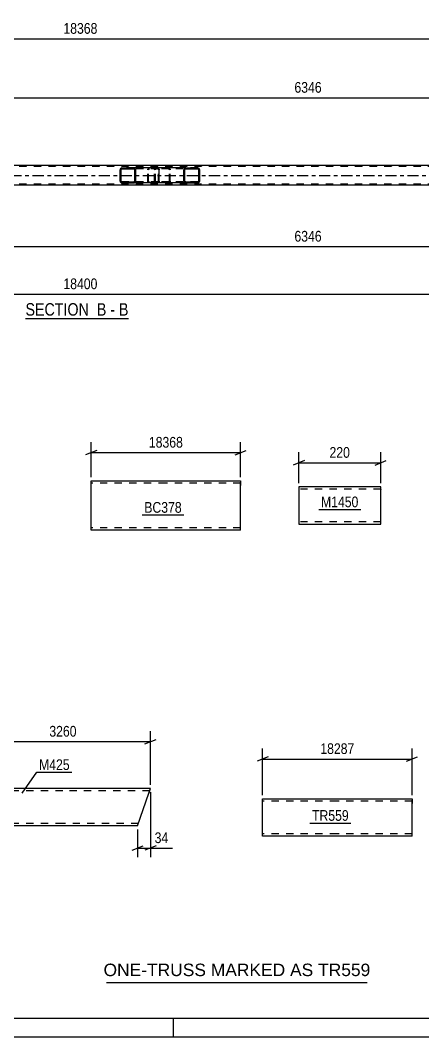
# Model space of a CAD drawing. Header units: millimetres. Extents: x 0 to 841, y 0 to 594.
# Drawn here: x 379.9 to 487.9, y 0 to 272.7 of the extents above; entities that cross this region are included whole.
import ezdxf

# ---------------------------------------------------------------- set-up
doc = ezdxf.new("R2010")
doc.units = ezdxf.units.MM
doc.linetypes.add('DXK_LINE_DOT2', pattern=[3.9198, 1.9599, -1.9599])
doc.linetypes.add('DXK_LINE_DOT3', pattern=[5.9187, 2.979, -0.9799, 0.9799, -0.9799])
doc.styles.add('Arial', font='ARIAL.TTF', dxfattribs={"height": 0.2})
doc.styles.add('Arial Narrow', font='ARIALN.TTF', dxfattribs={"height": 0.2})

# ---------------------------------------------------------------- blocks, each defined once
blk = doc.blocks.new('Unknown-122573578-1135 - 10973')
at = {"color": 5, "linetype": 'Continuous'}
for p, q in [((5, 5), (836, 5)), ((421, 0), (421, 5)), ((0, 0), (841, 0))]:
    blk.add_line(p, q, dxfattribs=at)
blk = doc.blocks.new('Unknown-122573578-12 - 4939')
at = {"color": 6, "linetype": 'Continuous'}
blk.add_line((381.29, 192.72), (408.93, 192.72), dxfattribs=at)
at = {"color": 0, "linetype": 'Continuous'}
blk.add_wipeout([(399.4, 193.47), (399.4, 196.97), (381.29, 196.97), (381.29, 193.47)], dxfattribs=at)
at = {"color": 7, "linetype": 'Continuous', "style": 'Arial Narrow'}
blk.add_text('SECTION ', height=3.34, dxfattribs=at).set_placement((381.29, 193.47))
at = {"color": 0, "linetype": 'Continuous'}
blk.add_wipeout([(403, 193.47), (403, 196.97), (400.45, 196.97), (400.45, 193.47)], dxfattribs=at)
blk.add_wipeout([(405.33, 193.47), (405.33, 196.97), (404.05, 196.97), (404.05, 193.47)], dxfattribs=at)
at = {"color": 7, "linetype": 'Continuous', "style": 'Arial Narrow'}
blk.add_text('B', height=3.34, dxfattribs=at).set_placement((400.45, 193.47))
at = {"color": 0, "linetype": 'Continuous'}
blk.add_wipeout([(408.93, 193.47), (408.93, 196.97), (406.38, 196.97), (406.38, 193.47)], dxfattribs=at)
at = {"color": 7, "linetype": 'Continuous', "style": 'Arial Narrow'}
for s, p in [('B', (406.38, 193.47)), ('-', (404.05, 193.47))]:
    blk.add_text(s, height=3.34, dxfattribs=at).set_placement(p)
blk = doc.blocks.new('Part-122573578-6788 - 6782')
at = {"color": 2, "linetype": 'Continuous'}
for p, q in [((371.29, 66.58), (370.88, 65.38)), ((391.29, 66.58), (371.29, 66.58)), ((414.83, 66.58), (391.39, 66.58)), ((414.8, 66.49), (414.42, 65.38)), ((414.8, 66.49), (414.83, 66.58)), ((370.88, 65.38), (367.85, 56.58)), ((411.39, 56.58), (414.42, 65.38)), ((391.29, 56.58), (367.85, 56.58)), ((411.39, 56.58), (391.39, 56.58))]:
    blk.add_line(p, q, dxfattribs=at)
at = {"color": 7, "linetype": 'DXK_LINE_DOT2'}
for p, q in [((391.29, 65.98), (371.08, 65.98)), ((414.63, 65.98), (391.39, 65.98)), ((414.42, 65.38), (414.71, 66.23)), ((391.29, 57.18), (368.06, 57.18)), ((411.6, 57.18), (391.39, 57.18))]:
    blk.add_line(p, q, dxfattribs=at)
blk = doc.blocks.new('Part-122573578-4946 - 4939')
at = {"linetype": 'Continuous'}
h = blk.add_hatch(dxfattribs=at)
h.set_pattern_fill('', scale=0.7, style=0, pattern_type=0)
h.set_pattern_definition([(45, (428.0322, 232.8012), (-1.57154, 1.57154), [])])
h.paths.add_polyline_path([(428.07, 232.62), (428.03, 232.8), (427.92, 232.96), (427.76, 233.06), (427.56, 233.1), (424.35, 233.1), (424.15, 233.06), (423.99, 232.96), (423.88, 232.8), (423.84, 232.62), (423.84, 229.58), (423.88, 229.39), (423.99, 229.24), (424.15, 229.13), (424.35, 229.1), (427.56, 229.1), (427.76, 229.13), (427.92, 229.24), (428.03, 229.39), (428.07, 229.58)])
h.paths.add_polyline_path([(427.8, 229.49), (427.74, 229.41), (427.66, 229.36), (427.56, 229.34), (424.35, 229.34), (424.25, 229.36), (424.17, 229.41), (424.11, 229.49), (424.09, 229.58), (424.09, 232.62), (424.11, 232.71), (424.17, 232.79), (424.25, 232.84), (424.35, 232.86), (427.56, 232.86), (427.66, 232.84), (427.74, 232.79), (427.8, 232.71), (427.82, 232.62), (427.82, 229.58)])
at = {"color": 7, "linetype": 'DXK_LINE_DOT2'}
for p, q in [((415.94, 232.62), (415.98, 232.8)), ((415.94, 229.58), (415.94, 232.62)), ((416.22, 232.71), (416.2, 232.62)), ((416.2, 229.58), (416.2, 232.62)), ((416.27, 232.79), (416.22, 232.71)), ((416.26, 233.06), (416.45, 233.1)), ((416.35, 232.84), (416.27, 232.79)), ((416.45, 232.86), (416.35, 232.84)), ((416.9, 233.1), (416.45, 233.1)), ((427.56, 232.86), (416.45, 232.86)), ((419.67, 233.1), (419.86, 233.06)), ((419.76, 232.84), (419.67, 232.86)), ((419.85, 232.79), (419.76, 232.84)), ((419.9, 232.71), (419.85, 232.79)), ((419.92, 232.62), (419.9, 232.71)), ((419.92, 229.58), (419.92, 232.62)), ((420.13, 232.8), (420.17, 232.62)), ((420.17, 229.58), (420.17, 232.62)), ((427.56, 233.1), (424.35, 233.1)), ((415.98, 229.39), (415.94, 229.58)), ((416.2, 229.58), (416.22, 229.49)), ((416.22, 229.49), (416.27, 229.41)), ((416.45, 229.1), (416.26, 229.13)), ((416.27, 229.41), (416.35, 229.36)), ((416.35, 229.36), (416.45, 229.34)), ((427.56, 229.34), (416.45, 229.34)), ((416.9, 229.1), (416.45, 229.1)), ((419.67, 229.34), (419.76, 229.36)), ((419.86, 229.13), (419.67, 229.1)), ((419.76, 229.36), (419.85, 229.41)), ((419.85, 229.41), (419.9, 229.49)), ((419.9, 229.49), (419.92, 229.58)), ((420.17, 229.58), (420.13, 229.39)), ((427.56, 229.1), (424.35, 229.1))]:
    blk.add_line(p, q, dxfattribs=at)
at = {"color": 2, "linetype": 'Continuous'}
for p, q in [((424.35, 233.1), (416.9, 233.1)), ((423.88, 232.8), (423.84, 232.62)), ((423.84, 229.58), (423.84, 232.62)), ((424.09, 232.62), (424.11, 232.71)), ((424.09, 229.58), (424.09, 232.62)), ((424.11, 232.71), (424.17, 232.79)), ((424.35, 233.1), (424.15, 233.06)), ((424.17, 232.79), (424.25, 232.84)), ((424.25, 232.84), (424.35, 232.86)), ((424.35, 233.1), (427.56, 233.1)), ((424.35, 232.86), (427.56, 232.86)), ((427.76, 233.06), (427.56, 233.1)), ((427.56, 232.86), (427.66, 232.84)), ((427.66, 232.84), (427.74, 232.79)), ((427.74, 232.79), (427.8, 232.71)), ((427.8, 232.71), (427.82, 232.62)), ((427.82, 229.58), (427.82, 232.62)), ((428.07, 232.62), (428.03, 232.8)), ((428.07, 229.58), (428.07, 232.62)), ((424.35, 229.1), (416.9, 229.1)), ((423.84, 229.58), (423.88, 229.39)), ((424.11, 229.49), (424.09, 229.58)), ((424.17, 229.41), (424.11, 229.49)), ((424.15, 229.13), (424.35, 229.1)), ((424.25, 229.36), (424.17, 229.41)), ((424.35, 229.34), (424.25, 229.36)), ((424.35, 229.34), (427.56, 229.34)), ((424.35, 229.1), (427.56, 229.1)), ((427.66, 229.36), (427.56, 229.34)), ((427.56, 229.1), (427.76, 229.13)), ((427.74, 229.41), (427.66, 229.36)), ((427.8, 229.49), (427.74, 229.41)), ((427.82, 229.58), (427.8, 229.49)), ((428.03, 229.39), (428.07, 229.58))]:
    blk.add_line(p, q, dxfattribs=at)
at = {"color": 7, "linetype": 'DXK_LINE_DOT2'}
for centre, start, end in [((416.43, 232.6), 110.9282, 155.8647), ((419.68, 232.6), 24.1353, 69.0718), ((416.43, 229.6), 204.1353, 249.0718), ((419.68, 229.6), 290.9282, 335.8647)]:
    blk.add_arc(centre, 0.495, start, end, dxfattribs=at)
at = {"color": 2, "linetype": 'Continuous'}
for centre, start, end in [((424.33, 232.6), 110.9282, 155.8647), ((427.58, 232.6), 24.1353, 69.0718), ((424.33, 229.6), 204.1353, 249.0718), ((427.58, 229.6), 290.9282, 335.8647)]:
    blk.add_arc(centre, 0.495, start, end, dxfattribs=at)
blk = doc.blocks.new('Part-122573578-5116 - 4939')
at = {"color": 7, "linetype": 'DXK_LINE_DOT2'}
for p, q in [((722.57, 233.5), (69.51, 233.5)), ((160.22, 233.74), (722.57, 233.74)), ((722.57, 228.7), (69.51, 228.7))]:
    blk.add_line(p, q, dxfattribs=at)
at = {"color": 2, "linetype": 'Continuous'}
for p, q in [((583.26, 233.74), (335.44, 233.74)), ((583.26, 228.46), (335.44, 228.46))]:
    blk.add_line(p, q, dxfattribs=at)
at = {"color": 7, "linetype": 'DXK_LINE_DOT3'}
blk.add_line((69.51, 231.1), (722.57, 231.1), dxfattribs=at)
blk = doc.blocks.new('Part-122573578-5118 - 4939')
at = {"linetype": 'Continuous'}
h = blk.add_hatch(dxfattribs=at)
h.set_pattern_fill('', scale=0.7, style=0, pattern_type=0)
h.set_pattern_definition([(45, (410.8532, 232.8012), (-1.57154, 1.57154), [])])
h.paths.add_polyline_path([(410.89, 232.62), (410.85, 232.8), (410.74, 232.96), (410.58, 233.06), (410.39, 233.1), (407.19, 233.1), (407, 233.06), (406.84, 232.96), (406.73, 232.8), (406.69, 232.62), (406.69, 229.58), (406.73, 229.39), (406.84, 229.24), (407, 229.13), (407.19, 229.1), (410.39, 229.1), (410.58, 229.13), (410.74, 229.24), (410.85, 229.39), (410.89, 229.58)])
h.paths.add_polyline_path([(410.62, 229.49), (410.57, 229.41), (410.48, 229.36), (410.39, 229.34), (407.19, 229.34), (407.1, 229.36), (407.01, 229.41), (406.96, 229.49), (406.94, 229.58), (406.94, 232.62), (406.96, 232.71), (407.01, 232.79), (407.1, 232.84), (407.19, 232.86), (410.39, 232.86), (410.48, 232.84), (410.57, 232.79), (410.62, 232.71), (410.64, 232.62), (410.64, 229.58)])
at = {"color": 2, "linetype": 'Continuous'}
for p, q in [((406.73, 232.8), (406.69, 232.62)), ((406.69, 229.58), (406.69, 232.62)), ((406.94, 232.62), (406.96, 232.71)), ((406.94, 229.58), (406.94, 232.62)), ((406.96, 232.71), (407.01, 232.79)), ((407.19, 233.1), (407, 233.06)), ((407.01, 232.79), (407.1, 232.84)), ((407.1, 232.84), (407.19, 232.86)), ((407.19, 233.1), (410.39, 233.1)), ((407.19, 232.86), (410.39, 232.86)), ((416.9, 233.1), (410.39, 233.1)), ((410.58, 233.06), (410.39, 233.1)), ((410.39, 232.86), (410.48, 232.84)), ((410.48, 232.84), (410.57, 232.79)), ((410.57, 232.79), (410.62, 232.71)), ((410.62, 232.71), (410.64, 232.62)), ((410.64, 229.58), (410.64, 232.62)), ((410.89, 232.62), (410.85, 232.8)), ((410.89, 229.58), (410.89, 232.62)), ((416.9, 233.1), (417, 233.06)), ((417, 233.06), (417.08, 232.96)), ((417.08, 232.96), (417.14, 232.8)), ((417.14, 232.8), (417.16, 232.62)), ((417.16, 229.58), (417.16, 232.62)), ((406.69, 229.58), (406.73, 229.39)), ((406.96, 229.49), (406.94, 229.58)), ((407.01, 229.41), (406.96, 229.49)), ((407, 229.13), (407.19, 229.1)), ((407.1, 229.36), (407.01, 229.41)), ((407.19, 229.34), (407.1, 229.36)), ((407.19, 229.34), (410.39, 229.34)), ((407.19, 229.1), (410.39, 229.1)), ((410.48, 229.36), (410.39, 229.34)), ((410.39, 229.1), (410.58, 229.13)), ((416.9, 229.1), (410.39, 229.1)), ((410.57, 229.41), (410.48, 229.36)), ((410.62, 229.49), (410.57, 229.41)), ((410.64, 229.58), (410.62, 229.49)), ((410.85, 229.39), (410.89, 229.58)), ((417, 229.13), (416.9, 229.1)), ((417.08, 229.24), (417, 229.13)), ((417.14, 229.39), (417.08, 229.24)), ((417.16, 229.58), (417.14, 229.39))]:
    blk.add_line(p, q, dxfattribs=at)
at = {"color": 7, "linetype": 'DXK_LINE_DOT2'}
for p, q in [((410.39, 233.1), (407.19, 233.1)), ((416.9, 232.86), (407.19, 232.86)), ((414.1, 232.62), (414.14, 232.8)), ((414.1, 229.58), (414.1, 232.62)), ((414.37, 232.71), (414.35, 232.62)), ((414.35, 229.58), (414.35, 232.62)), ((414.43, 232.79), (414.37, 232.71)), ((414.41, 233.06), (414.6, 233.1)), ((414.51, 232.84), (414.43, 232.79)), ((414.6, 232.86), (414.51, 232.84)), ((415.94, 232.86), (415.94, 233.1)), ((416.95, 232.84), (416.9, 232.86)), ((416.99, 232.79), (416.95, 232.84)), ((417.02, 232.71), (416.99, 232.79)), ((417.03, 232.62), (417.02, 232.71)), ((417.03, 229.58), (417.03, 232.62)), ((416.9, 229.34), (407.19, 229.34)), ((410.39, 229.1), (407.19, 229.1)), ((414.14, 229.39), (414.1, 229.58)), ((414.35, 229.58), (414.37, 229.49)), ((414.37, 229.49), (414.43, 229.41)), ((414.6, 229.1), (414.41, 229.13)), ((414.43, 229.41), (414.51, 229.36)), ((414.51, 229.36), (414.6, 229.34)), ((415.94, 229.1), (415.94, 229.34)), ((416.9, 229.34), (416.95, 229.36)), ((416.95, 229.36), (416.99, 229.41)), ((416.99, 229.41), (417.02, 229.49)), ((417.02, 229.49), (417.03, 229.58))]:
    blk.add_line(p, q, dxfattribs=at)
at = {"color": 2, "linetype": 'Continuous'}
for centre, start, end in [((407.18, 232.6), 111.1034, 156.0535), ((410.4, 232.6), 23.9465, 68.8966), ((407.18, 229.59), 203.9465, 248.8966), ((410.4, 229.59), 291.1034, 336.0535)]:
    blk.add_arc(centre, 0.493, start, end, dxfattribs=at)
at = {"color": 7, "linetype": 'DXK_LINE_DOT2'}
for centre, start, end in [((414.59, 232.6), 111.1034, 156.0535), ((414.59, 229.59), 203.9465, 248.8966)]:
    blk.add_arc(centre, 0.493, start, end, dxfattribs=at)
blk = doc.blocks.new('Part-122573578-6242 - 6238')
at = {"color": 2, "linetype": 'Continuous'}
for p, q in [((398.94, 136.01), (398.94, 149.12)), ((398.94, 149.12), (418.94, 149.12)), ((419.04, 149.12), (439.04, 149.12)), ((439.04, 149.12), (439.04, 149.03)), ((439.04, 149.03), (439.04, 147.92)), ((439.04, 135.92), (439.04, 147.92)), ((398.94, 135.92), (398.94, 136.01)), ((418.94, 135.92), (398.94, 135.92)), ((439.04, 135.92), (419.04, 135.92))]:
    blk.add_line(p, q, dxfattribs=at)
at = {"color": 7, "linetype": 'DXK_LINE_DOT2'}
for p, q in [((418.94, 148.52), (398.94, 148.52)), ((439.04, 148.52), (419.04, 148.52)), ((439.04, 147.92), (439.04, 148.77)), ((398.94, 136.52), (398.94, 136.56)), ((418.94, 136.52), (398.94, 136.52)), ((439.04, 136.52), (419.04, 136.52)), ((439.04, 136.52), (439.04, 136.56)), ((398.94, 135.92), (398.94, 135.92))]:
    blk.add_line(p, q, dxfattribs=at)
blk = doc.blocks.new('Part-122573578-2211 - 2207')
at = {"color": 2, "linetype": 'Continuous'}
for p, q in [((444.96, 53.89), (444.96, 63.8)), ((444.96, 63.8), (464.96, 63.8)), ((465.06, 63.8), (485.06, 63.8)), ((485.06, 63.8), (485.06, 63.71)), ((485.06, 63.71), (485.06, 62.6)), ((485.06, 53.8), (485.06, 62.6)), ((444.96, 53.8), (444.96, 53.89)), ((464.96, 53.8), (444.96, 53.8)), ((485.06, 53.8), (465.06, 53.8))]:
    blk.add_line(p, q, dxfattribs=at)
at = {"color": 7, "linetype": 'DXK_LINE_DOT2'}
for p, q in [((464.96, 63.2), (444.96, 63.2)), ((485.06, 63.2), (465.06, 63.2)), ((485.06, 62.6), (485.06, 63.45)), ((444.96, 54.4), (444.96, 54.45)), ((464.96, 54.4), (444.96, 54.4)), ((444.96, 53.8), (444.96, 53.8)), ((485.06, 54.4), (465.06, 54.4)), ((485.06, 54.4), (485.06, 54.45))]:
    blk.add_line(p, q, dxfattribs=at)
blk = doc.blocks.new('Part-122573578-6497 - 6493')
at = {"color": 2, "linetype": 'Continuous'}
for p, q in [((454.65, 147.52), (454.65, 137.61)), ((476.64, 147.52), (454.65, 147.52)), ((476.64, 138.72), (476.64, 147.52)), ((454.65, 137.61), (454.65, 137.52)), ((454.65, 137.52), (476.64, 137.52)), ((476.64, 137.52), (476.64, 138.72))]:
    blk.add_line(p, q, dxfattribs=at)
at = {"color": 7, "linetype": 'DXK_LINE_DOT2'}
for p, q in [((476.64, 146.92), (454.65, 146.92)), ((476.64, 146.87), (476.64, 146.92)), ((476.64, 146.92), (476.64, 146.87)), ((476.64, 146.78), (476.64, 146.87)), ((476.64, 146.87), (476.64, 146.78)), ((454.65, 138.12), (454.65, 138.16)), ((476.64, 138.12), (454.65, 138.12)), ((476.64, 138.16), (476.64, 138.49)), ((476.64, 138.12), (476.64, 138.16))]:
    blk.add_line(p, q, dxfattribs=at)
blk = doc.blocks.new('StraightDimension-122573578-6804 - 6782')
at = {"color": 7, "linetype": 'Continuous'}
for p, q in [((414.83, 65.58), (414.83, 48.2)), ((411.39, 55.58), (411.39, 48.2)), ((409.89, 50), (412.89, 51.2)), ((411.39, 50.6), (414.83, 50.6)), ((416.33, 51.2), (413.33, 50))]:
    blk.add_line(p, q, dxfattribs=at)
at = {"color": 0}
blk.add_wipeout([(420.22, 51.35), (420.22, 55.55), (415.36, 55.55), (415.36, 51.35)], dxfattribs=at)
at = {"color": 7, "linetype": 'Continuous'}
blk.add_line((414.83, 50.6), (420.74, 50.6), dxfattribs=at)
blk.add_line((414.83, 50.6), (420.74, 50.6), dxfattribs=at)
at = {"color": 3, "style": 'Arial Narrow'}
blk.add_text('34', height=2.863, dxfattribs=at).set_placement((415.96, 51.95))
blk = doc.blocks.new('StraightDimension-122573578-6819 - 6782')
at = {"color": 7, "linetype": 'Continuous'}
for p, q in [((367.85, 57.58), (367.85, 82.01)), ((414.83, 67.58), (414.83, 82.01)), ((369.35, 79.76), (366.35, 78.56)), ((367.85, 79.16), (414.83, 79.16)), ((413.33, 78.56), (416.33, 79.76))]:
    blk.add_line(p, q, dxfattribs=at)
at = {"color": 0}
blk.add_wipeout([(395.6, 79.91), (395.6, 84.11), (387.09, 84.11), (387.09, 79.91)], dxfattribs=at)
at = {"color": 3, "style": 'Arial Narrow'}
blk.add_text('3260', height=2.863, dxfattribs=at).set_placement((387.69, 80.51))
blk = doc.blocks.new('StraightDimension-122573578-5277 - 4939')
at = {"color": 7, "linetype": 'Continuous'}
for p, q in [((330.24, 219.06), (330.24, 203.38)), ((584.06, 219.06), (584.06, 201.55)), ((331.74, 212.59), (328.74, 211.39)), ((330.24, 211.99), (584.06, 211.99)), ((582.56, 211.39), (585.56, 212.59))]:
    blk.add_line(p, q, dxfattribs=at)
at = {"color": 0}
blk.add_wipeout([(461.41, 212.74), (461.41, 216.94), (452.89, 216.94), (452.89, 212.74)], dxfattribs=at)
at = {"color": 0, "linetype": 'Continuous'}
blk.add_wipeout([(583.46, 211.29), (579.26, 211.29), (579.26, 200.95), (583.46, 200.95)], dxfattribs=at)
at = {"color": 3, "style": 'Arial Narrow'}
blk.add_text('6346', height=2.863, dxfattribs=at).set_placement((453.49, 213.34))
at = {"color": 3, "linetype": 'Continuous', "style": 'Arial Narrow'}
blk.add_text('14654', height=2.863, rotation=90.0002, dxfattribs=at).set_placement((582.86, 201.55))
blk = doc.blocks.new('StraightDimension-122573578-5286 - 4939')
at = {"color": 7, "linetype": 'Continuous'}
blk.add_line((60.25, 199.22), (731.83, 199.22), dxfattribs=at)
at = {"color": 0}
blk.add_wipeout([(401.21, 199.97), (401.21, 204.17), (390.87, 204.17), (390.87, 199.97)], dxfattribs=at)
at = {"color": 3, "style": 'Arial Narrow'}
blk.add_text('18400', height=2.863, dxfattribs=at).set_placement((391.47, 200.57))
blk = doc.blocks.new('StraightDimension-122573578-5305 - 4939')
at = {"color": 7, "linetype": 'Continuous'}
for p, q in [((584.06, 242.42), (584.06, 262.37)), ((330.24, 242.42), (330.24, 260.55)), ((331.74, 252.53), (328.74, 251.33)), ((330.24, 251.93), (584.06, 251.93)), ((582.56, 251.33), (585.56, 252.53))]:
    blk.add_line(p, q, dxfattribs=at)
at = {"color": 0, "linetype": 'Continuous'}
blk.add_wipeout([(583.46, 262.97), (579.26, 262.97), (579.26, 252.63), (583.46, 252.63)], dxfattribs=at)
at = {"color": 0}
blk.add_wipeout([(461.41, 252.68), (461.41, 256.88), (452.89, 256.88), (452.89, 252.68)], dxfattribs=at)
at = {"color": 3, "linetype": 'Continuous', "style": 'Arial Narrow'}
blk.add_text('14654', height=2.863, rotation=90.0002, dxfattribs=at).set_placement((582.86, 253.23))
at = {"color": 3, "style": 'Arial Narrow'}
blk.add_text('6346', height=2.863, dxfattribs=at).set_placement((453.49, 253.28))
blk = doc.blocks.new('StraightDimension-122573578-9133 - 4939')
at = {"color": 7, "linetype": 'Continuous'}
blk.add_line((60.89, 267.75), (731.19, 267.75), dxfattribs=at)
at = {"color": 0}
blk.add_wipeout([(401.21, 268.5), (401.21, 272.7), (390.87, 272.7), (390.87, 268.5)], dxfattribs=at)
at = {"color": 3, "style": 'Arial Narrow'}
blk.add_text('18368', height=2.863, dxfattribs=at).set_placement((391.47, 269.1))
blk = doc.blocks.new('StraightDimension-122573578-6247 - 6238')
at = {"color": 7, "linetype": 'Continuous'}
for p, q in [((398.94, 150.12), (398.94, 159.55)), ((439.04, 150.12), (439.04, 159.55)), ((400.44, 157.3), (397.44, 156.1)), ((398.94, 156.7), (439.04, 156.7)), ((437.54, 156.1), (440.54, 157.3))]:
    blk.add_line(p, q, dxfattribs=at)
at = {"color": 0}
blk.add_wipeout([(424.16, 157.45), (424.16, 161.65), (413.82, 161.65), (413.82, 157.45)], dxfattribs=at)
at = {"color": 3, "style": 'Arial Narrow'}
blk.add_text('18368', height=2.863, dxfattribs=at).set_placement((414.42, 158.05))
blk = doc.blocks.new('StraightDimension-122573578-2290 - 2207')
at = {"color": 7, "linetype": 'Continuous'}
for p, q in [((444.96, 64.8), (444.96, 77.35)), ((485.06, 64.8), (485.06, 77.35)), ((446.46, 75.1), (443.46, 73.9)), ((444.96, 74.5), (485.06, 74.5)), ((483.56, 73.9), (486.56, 75.1))]:
    blk.add_line(p, q, dxfattribs=at)
at = {"color": 0}
blk.add_wipeout([(470.18, 75.25), (470.18, 79.45), (459.84, 79.45), (459.84, 75.25)], dxfattribs=at)
at = {"color": 3, "style": 'Arial Narrow'}
blk.add_text('18287', height=2.863, dxfattribs=at).set_placement((460.44, 75.85))
blk = doc.blocks.new('StraightDimension-122573578-6499 - 6493')
at = {"color": 7, "linetype": 'Continuous'}
for p, q in [((454.65, 148.52), (454.65, 156.83)), ((476.64, 148.52), (476.64, 156.83)), ((456.15, 154.58), (453.15, 153.38)), ((454.65, 153.98), (476.64, 153.98)), ((475.14, 153.38), (478.14, 154.58))]:
    blk.add_line(p, q, dxfattribs=at)
at = {"color": 0}
blk.add_wipeout([(468.99, 154.73), (468.99, 158.93), (462.3, 158.93), (462.3, 154.73)], dxfattribs=at)
at = {"color": 3, "style": 'Arial Narrow'}
blk.add_text('220', height=2.863, dxfattribs=at).set_placement((462.9, 155.33))
blk = doc.blocks.new('Mark-122573578-6784 - 6782')
at = {"color": 0}
blk.add_wipeout([(393.15, 71.55), (393.15, 74.55), (384.93, 74.55), (384.93, 71.55)], dxfattribs=at)
blk.add_wipeout([(393.15, 71.55), (393.15, 74.55), (384.93, 74.55), (384.93, 71.55)], dxfattribs=at)
at = {"color": 30, "linetype": 'Continuous'}
for p, q in [((380.36, 65.34), (384.33, 70.95)), ((384.33, 70.95), (393.75, 70.95))]:
    blk.add_line(p, q, dxfattribs=at)
at = {"color": 3, "style": 'Arial Narrow'}
blk.add_text('M425', height=2.863, dxfattribs=at).set_placement((384.93, 71.55))
blk = doc.blocks.new('Unknown-122573578-11406 - 10973')
at = {"color": 7, "linetype": 'Continuous'}
blk.add_line((403, 14.5), (473, 14.5), dxfattribs=at)
at = {"color": 7, "style": 'Arial'}
blk.add_text('ONE-TRUSS MARKED AS TR559', height=3.3428, dxfattribs=at).set_placement((402.24, 16.25))
blk = doc.blocks.new('Mark-122573578-6240 - 6238')
at = {"color": 0}
blk.add_wipeout([(423.23, 140.58), (423.23, 143.58), (413.18, 143.58), (413.18, 140.58)], dxfattribs=at)
blk.add_wipeout([(423.23, 140.58), (423.23, 143.58), (413.18, 143.58), (413.18, 140.58)], dxfattribs=at)
at = {"color": 30, "linetype": 'Continuous'}
blk.add_line((412.58, 139.98), (423.83, 139.98), dxfattribs=at)
at = {"color": 3, "style": 'Arial Narrow'}
blk.add_text('BC378', height=2.863, dxfattribs=at).set_placement((413.18, 140.58))
blk = doc.blocks.new('Mark-122573578-2209 - 2207')
at = {"color": 0}
blk.add_wipeout([(468.07, 57.92), (468.07, 60.92), (458.21, 60.92), (458.21, 57.92)], dxfattribs=at)
blk.add_wipeout([(468.07, 57.92), (468.07, 60.92), (458.21, 60.92), (458.21, 57.92)], dxfattribs=at)
at = {"color": 30, "linetype": 'Continuous'}
blk.add_line((457.61, 57.32), (468.67, 57.32), dxfattribs=at)
at = {"color": 3, "style": 'Arial Narrow'}
blk.add_text('TR559', height=2.863, dxfattribs=at).set_placement((458.21, 57.92))
blk = doc.blocks.new('Mark-122573578-6495 - 6493')
at = {"color": 0}
blk.add_wipeout([(470.67, 142.06), (470.67, 145.06), (460.62, 145.06), (460.62, 142.06)], dxfattribs=at)
blk.add_wipeout([(470.67, 142.06), (470.67, 145.06), (460.62, 145.06), (460.62, 142.06)], dxfattribs=at)
at = {"color": 30, "linetype": 'Continuous'}
blk.add_line((460.02, 141.46), (471.27, 141.46), dxfattribs=at)
at = {"color": 3, "style": 'Arial Narrow'}
blk.add_text('M1450', height=2.863, dxfattribs=at).set_placement((460.62, 142.06))

msp = doc.modelspace()

# ---------------------------------------------------------------- block references
for name in ['Unknown-122573578-1135 - 10973', 'Part-122573578-5116 - 4939', 'Part-122573578-5118 - 4939', 'Part-122573578-4946 - 4939', 'Part-122573578-6242 - 6238', 'Part-122573578-6497 - 6493', 'Part-122573578-6788 - 6782', 'Part-122573578-2211 - 2207', 'Unknown-122573578-11406 - 10973']:
    msp.add_blockref(name, (0, 0))

# ---------------------------------------------------------------- next in the draw order: block references
for name in ['StraightDimension-122573578-5305 - 4939', 'StraightDimension-122573578-5277 - 4939', 'Unknown-122573578-12 - 4939', 'StraightDimension-122573578-6247 - 6238', 'StraightDimension-122573578-6499 - 6493', 'Mark-122573578-6495 - 6493', 'Mark-122573578-6240 - 6238', 'StraightDimension-122573578-2290 - 2207', 'StraightDimension-122573578-6804 - 6782', 'Mark-122573578-2209 - 2207']:
    msp.add_blockref(name, (0, 0))

# ---------------------------------------------------------------- next in the draw order: block references
for name in ['StraightDimension-122573578-9133 - 4939', 'StraightDimension-122573578-5286 - 4939', 'StraightDimension-122573578-6819 - 6782']:
    msp.add_blockref(name, (0, 0))

# ---------------------------------------------------------------- next in the draw order: block references
msp.add_blockref('Mark-122573578-6784 - 6782', (0, 0))

doc.saveas('drawing.dxf')
